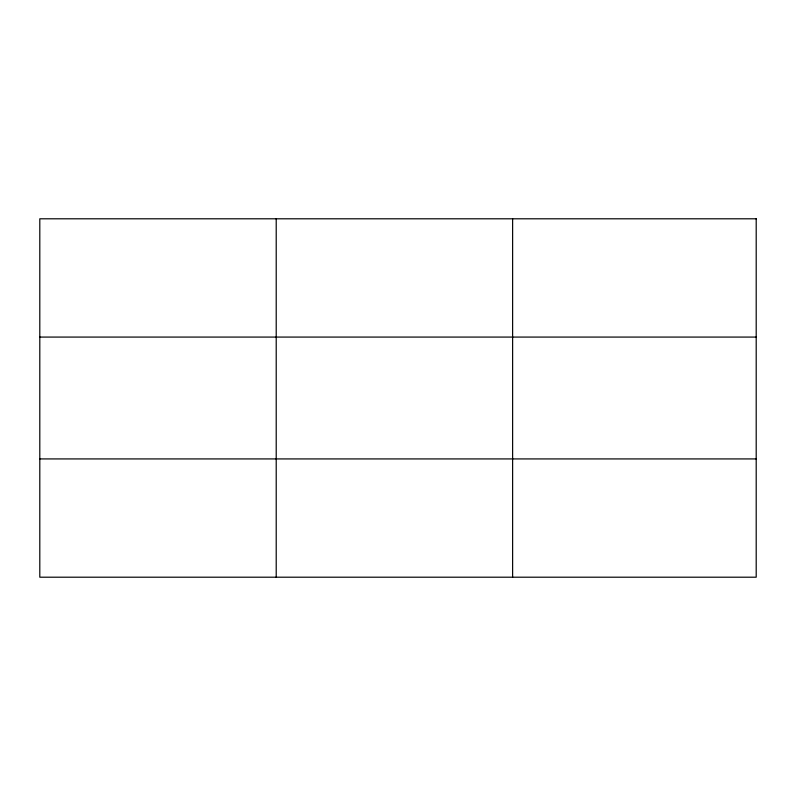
<?xml version="1.0" encoding="UTF-8"?>
<svg xmlns="http://www.w3.org/2000/svg" width="796" height="796" viewBox="0 0 796 796"><rect width="100%" height="100%" fill="white"/><g stroke="black" fill="none" stroke-linecap="round" stroke-linejoin="round"><path stroke-width="1.19" d="M276.212 577.2L276.212 218.8M512.624 577.2L512.624 218.8M39.8 337.076L756.2 337.076M39.8 458.924L756.2 458.924M756.2 218.8L756.2 577.2L39.8 577.2L39.8 218.8L756.2 218.8"/></g></svg>
